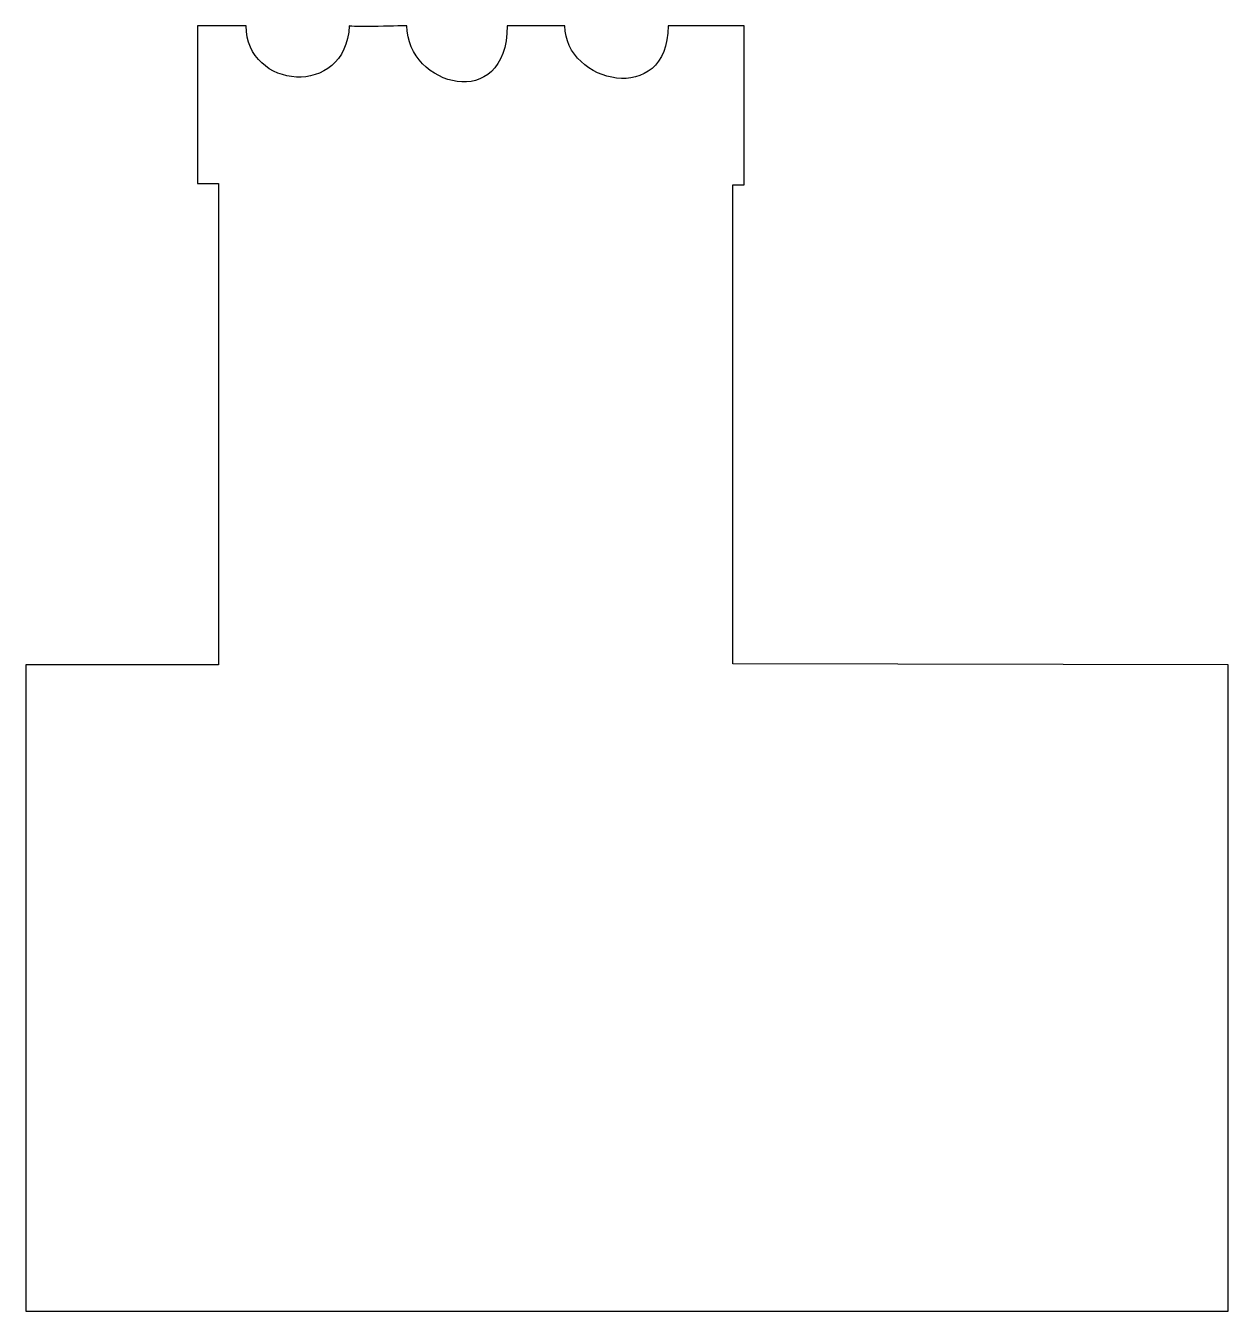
# Model space of a CAD drawing. Header units: centimetres. Extents: x -8.4 to 8.4, y -9 to 9.
import ezdxf

# ---------------------------------------------------------------- set-up
doc = ezdxf.new("R2010")
doc.units = ezdxf.units.CM
doc.header["$MEASUREMENT"] = 0
doc.layers.add('Camada 1', color=7, linetype='Continuous')

msp = doc.modelspace()

# ---------------------------------------------------------------- linework, layer by layer
at = {"layer": 'Camada 1'}
msp.add_open_spline([(8.43714, 0.05311), (8.43714, 0.05311), (8.43714, -9.02207), (8.43714, -9.02207), (8.43714, -9.02207), (8.43714, -9.02207), (-8.43714, -9.02207), (-8.43714, -9.02207), (-8.43714, -9.02207), (-8.43714, -9.02207), (-8.43714, 0.05311), (-8.43714, 0.05311), (-8.43714, 0.05311), (-8.43714, 0.05311), (-5.73135, 0.05311), (-5.73135, 0.05311), (-5.73135, 0.05311), (-5.73135, 0.05311), (-5.73135, 6.80586), (-5.73135, 6.80586), (-5.73135, 6.80586), (-5.73135, 6.80586), (-6.02652, 6.80586), (-6.02652, 6.80586), (-6.02652, 6.80586), (-6.02652, 6.80586), (-6.02652, 9.01969), (-6.02652, 9.01969), (-6.02652, 9.01969), (-6.02652, 9.01969), (-5.34514, 9.02207), (-5.34514, 9.02207), (-5.34514, 9.02207), (-5.34514, 8.12735), (-3.94454, 7.99543), (-3.89655, 9.02207), (-3.89655, 9.02207), (-3.89771, 8.99704), (-3.08703, 9.02207), (-3.08703, 9.02207), (-3.08703, 9.02207), (-3.08703, 8.1699), (-1.68101, 7.78649), (-1.68101, 9.02207), (-1.68101, 9.02207), (-1.69834, 9.02207), (-0.87149, 9.02207), (-0.87149, 9.02207), (-0.87149, 9.02207), (-0.87149, 8.21258), (0.57716, 7.87169), (0.57716, 9.02207), (0.57716, 9.02207), (0.60243, 9.02207), (1.64221, 9.02207), (1.64221, 9.02207), (1.64221, 9.02207), (1.64221, 9.02207), (1.64221, 6.78946), (1.64221, 6.78946), (1.64221, 6.78946), (1.64221, 6.78946), (1.48405, 6.78946), (1.48405, 6.78946), (1.48405, 6.78946), (1.48405, 6.78946), (1.48405, 0.066), (1.48405, 0.066), (1.48405, 0.066), (1.48405, 0.066), (8.43714, 0.05311), (8.43714, 0.05311)], degree=3, knots=[0, 0, 0, 0, 0.05263158, 0.05263158, 0.05263158, 0.05263158, 0.10526316, 0.10526316, 0.10526316, 0.10526316, 0.15789474, 0.15789474, 0.15789474, 0.15789474, 0.21052632, 0.21052632, 0.21052632, 0.21052632, 0.26315789, 0.26315789, 0.26315789, 0.26315789, 0.31578947, 0.31578947, 0.31578947, 0.31578947, 0.36842105, 0.36842105, 0.36842105, 0.36842105, 0.42105263, 0.42105263, 0.42105263, 0.42105263, 0.47368421, 0.47368421, 0.47368421, 0.47368421, 0.52631579, 0.52631579, 0.52631579, 0.52631579, 0.57894737, 0.57894737, 0.57894737, 0.57894737, 0.63157895, 0.63157895, 0.63157895, 0.63157895, 0.68421053, 0.68421053, 0.68421053, 0.68421053, 0.73684211, 0.73684211, 0.73684211, 0.73684211, 0.78947368, 0.78947368, 0.78947368, 0.78947368, 0.84210526, 0.84210526, 0.84210526, 0.84210526, 0.89473684, 0.89473684, 0.89473684, 0.89473684, 1, 1, 1, 1], dxfattribs=at)

doc.saveas('drawing.dxf')
